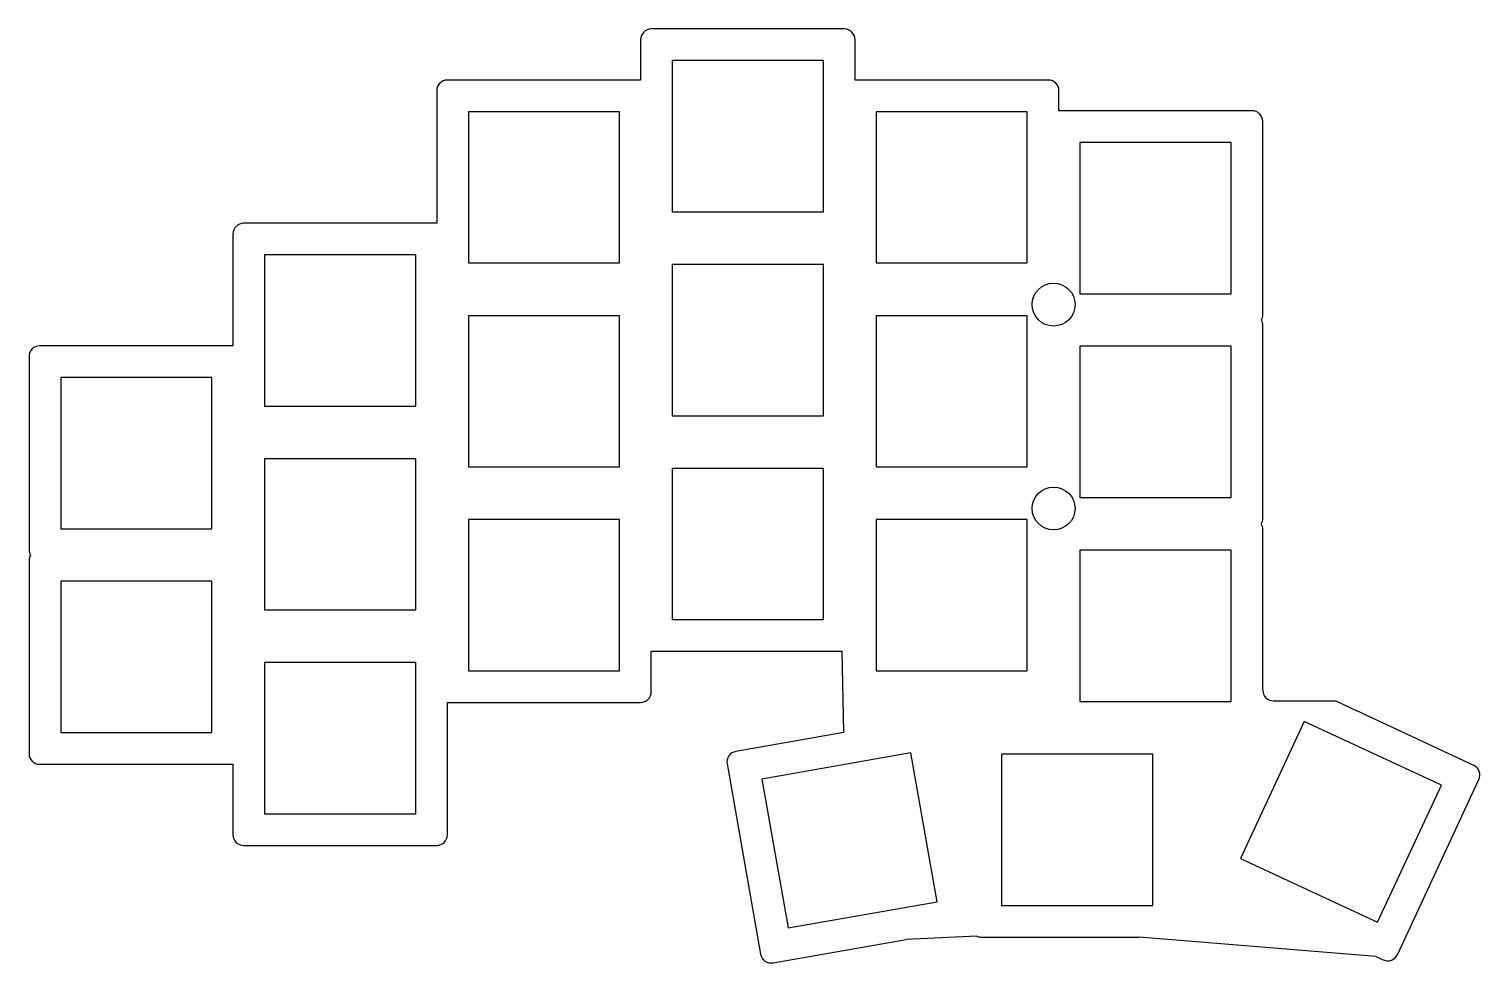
# Model space of a CAD drawing. Header units: millimetres. Extents: x 140 to 275, y -180 to -92.
import ezdxf

# ---------------------------------------------------------------- set-up
doc = ezdxf.new("R2010")
doc.units = ezdxf.units.MM

msp = doc.modelspace()

# ---------------------------------------------------------------- linework, layer by layer
for p, q in [((216, -92.47), (198, -92.47)), ((197, -93.47), (197, -97.23)), ((217, -97.23), (217, -93.47)), ((214.05, -95.42), (199.95, -95.42)), ((199.95, -95.42), (199.95, -109.52)), ((214.05, -109.52), (214.05, -95.42)), ((197, -97.23), (179, -97.23)), ((235, -97.23), (217, -97.23)), ((178, -98.23), (178, -110.57)), ((236, -100.09), (236, -98.23)), ((195.05, -100.19), (180.95, -100.19)), ((180.95, -100.19), (180.95, -114.28)), ((195.05, -114.28), (195.05, -100.19)), ((233.05, -100.19), (218.95, -100.19)), ((218.95, -100.19), (218.95, -114.28)), ((233.05, -114.28), (233.05, -100.19)), ((254, -100.09), (236, -100.09)), ((255, -119.09), (255, -101.09)), ((252.05, -103.04), (237.95, -103.04)), ((237.95, -103.04), (237.95, -117.14)), ((252.05, -117.14), (252.05, -103.04)), ((199.95, -109.52), (214.05, -109.52)), ((178, -110.57), (160, -110.57)), ((159, -111.57), (159, -122)), ((176.05, -113.52), (161.95, -113.52)), ((161.95, -113.52), (161.95, -127.62)), ((176.05, -127.62), (176.05, -113.52)), ((180.95, -114.28), (195.05, -114.28)), ((214.05, -114.42), (199.95, -114.42)), ((199.95, -114.42), (199.95, -128.52)), ((214.05, -128.52), (214.05, -114.42)), ((218.95, -114.28), (233.05, -114.28)), ((237.95, -117.14), (252.05, -117.14)), ((195.05, -119.19), (180.95, -119.19)), ((180.95, -119.19), (180.95, -133.28)), ((195.05, -133.28), (195.05, -119.19)), ((233.05, -119.19), (218.95, -119.19)), ((218.95, -119.19), (218.95, -133.28)), ((233.05, -133.28), (233.05, -119.19)), ((255, -138.09), (255, -120.09)), ((140, -123), (140, -141)), ((159, -122), (141, -122)), ((252.05, -122.04), (237.95, -122.04)), ((237.95, -122.04), (237.95, -136.14)), ((252.05, -136.14), (252.05, -122.04)), ((157.05, -124.95), (142.95, -124.95)), ((142.95, -124.95), (142.95, -139.05)), ((157.05, -139.05), (157.05, -124.95)), ((161.95, -127.62), (176.05, -127.62)), ((199.95, -128.52), (214.05, -128.52)), ((176.05, -132.52), (161.95, -132.52)), ((161.95, -132.52), (161.95, -146.62)), ((176.05, -146.62), (176.05, -132.52)), ((180.95, -133.28), (195.05, -133.28)), ((214.05, -133.42), (199.95, -133.42)), ((199.95, -133.42), (199.95, -147.52)), ((214.05, -147.52), (214.05, -133.42)), ((218.95, -133.28), (233.05, -133.28)), ((237.95, -136.14), (252.05, -136.14)), ((142.95, -139.05), (157.05, -139.05)), ((195.05, -138.19), (180.95, -138.19)), ((180.95, -138.19), (180.95, -152.28)), ((195.05, -152.28), (195.05, -138.19)), ((233.05, -138.19), (218.95, -138.19)), ((218.95, -138.19), (218.95, -152.28)), ((233.05, -152.28), (233.05, -138.19)), ((255, -154.09), (255, -139.09)), ((140, -142), (140, -160)), ((252.05, -141.04), (237.95, -141.04)), ((237.95, -141.04), (237.95, -155.14)), ((252.05, -155.14), (252.05, -141.04)), ((157.05, -143.95), (142.95, -143.95)), ((142.95, -143.95), (142.95, -158.05)), ((157.05, -158.05), (157.05, -143.95)), ((161.95, -146.62), (176.05, -146.62)), ((199.95, -147.52), (214.05, -147.52)), ((198, -154.24), (198, -150.47)), ((198, -150.47), (215.79, -150.47)), ((215.96, -158.03), (215.79, -150.47)), ((176.05, -151.52), (161.95, -151.52)), ((161.95, -151.52), (161.95, -165.62)), ((176.05, -165.62), (176.05, -151.52)), ((180.95, -152.28), (195.05, -152.28)), ((218.95, -152.28), (233.05, -152.28)), ((179, -167.57), (179, -155.24)), ((179, -155.24), (197, -155.24)), ((237.95, -155.14), (252.05, -155.14)), ((256, -155.09), (261.8, -155.09)), ((261.8, -155.09), (263.71, -156)), ((274.66, -161.1), (263.71, -156)), ((142.95, -158.05), (157.05, -158.05)), ((215.96, -158.03), (205.88, -159.81)), ((258.87, -157), (252.91, -169.77)), ((271.65, -162.95), (258.87, -157)), ((222.19, -159.93), (208.31, -162.38)), ((224.64, -173.81), (222.19, -159.93)), ((244.74, -160.05), (230.64, -160.05)), ((230.64, -160.05), (230.64, -174.15)), ((244.74, -174.15), (244.74, -160.05)), ((141, -161), (159, -161)), ((159, -161), (159, -167.57)), ((205.06, -160.97), (208.19, -178.69)), ((208.31, -162.38), (210.76, -176.26)), ((265.69, -175.73), (271.65, -162.95)), ((267.54, -178.75), (275.15, -162.43)), ((161.95, -165.62), (176.05, -165.62)), ((160, -168.57), (178, -168.57)), ((252.91, -169.77), (265.69, -175.73)), ((210.76, -176.26), (224.64, -173.81)), ((230.64, -174.15), (244.74, -174.15)), ((228.33, -177.03), (221.77, -177.32)), ((228.69, -177.1), (243.46, -177.1)), ((265.52, -178.91), (243.46, -177.1)), ((209.35, -179.51), (221.77, -177.32)), ((265.52, -178.91), (266.21, -179.23))]:
    msp.add_line(p, q)
for centre in [(235.5, -118.16), (235.5, -137.16)]:
    msp.add_circle(centre, 2)
for centre, start, end in [((198, -93.47), 90, 180), ((216, -93.47), 0, 90), ((179, -98.23), 90, 180), ((235, -98.23), 0, 90), ((254, -101.09), 0, 90), ((160, -111.57), 90, 180), ((254, -119.09), 330, 360), ((254, -120.09), 0, 30), ((141, -123), 90, 180), ((254, -138.09), 330, 360), ((254, -139.09), 0, 30), ((141, -141), 180, 210), ((141, -142), 150, 180), ((256, -154.09), 180, 270), ((197, -154.24), 270, 360), ((141, -160), 180, 270), ((206.05, -160.79), 100, 190), ((274.24, -162.01), 335, 65), ((160, -167.57), 180, 270), ((178, -167.57), 270, 360), ((228.69, -176.1), 249.0514, 270), ((209.17, -178.52), 190, 280), ((266.64, -178.32), 245, 335)]:
    msp.add_arc(centre, 1, start, end)

doc.saveas('drawing.dxf')
